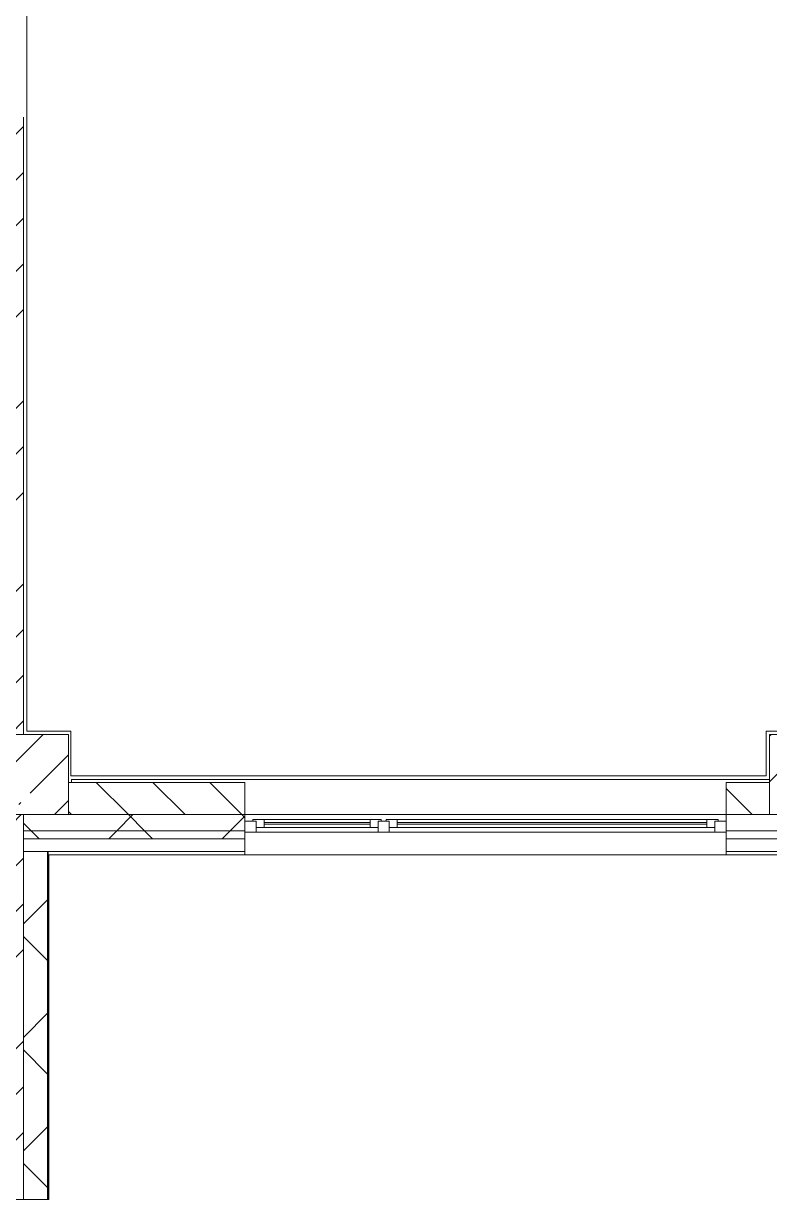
# Model space of a CAD drawing. Header units: millimetres. Extents: x -8624 to 194831, y -8553 to 29000.
# Drawn here: x 75700 to 80350, y 1150 to 8484 of the extents above; entities that cross this region are included whole.
import ezdxf

# ---------------------------------------------------------------- set-up
doc = ezdxf.new("R2010")
doc.units = ezdxf.units.MM
doc.layers.add('A-FLOR-2', color=7, linetype='Continuous', lineweight=5, true_color=0xaaaaaa)
for name, color, linetype, lineweight in [('A-GLAZ', 7, 'Continuous', 5), ('A-WALL', 7, 'Continuous', 5), ('A-WALL-2', 7, 'Continuous', 9), ('I-WALL', 7, 'Continuous', 5), ('S-COLS', 7, 'Continuous', 5)]:
    doc.layers.add(name, color=color, linetype=linetype, lineweight=lineweight)
pattern_1 = [(45, (0, 0), (-353.5534, 353.5534), []), (135, (0, 0), (-353.5534, -353.5534), [])]

# ---------------------------------------------------------------- blocks, each defined once
blk = doc.blocks.new('BSC_Колонна _Прямоугольная - 500х500-V13-3_1_1_птичка копия 1')
at = {"layer": 'S-COLS'}
h = blk.add_hatch(dxfattribs=at)
h.set_pattern_fill('FP_15', color=256, style=0, pattern_type=2)
h.set_pattern_definition([(45, (-75730, -3800), (-285.1231, 285.1231), []), (45, (-75444.88, -3800), (-285.1231, 285.1231), [504.031, -100.806, 16.764, -84.042])])
h.paths.add_polyline_path([(-250, -250), (250, -250), (250, 250), (-250, 250), (-250, -177.6)])
for p, q in [((250, 250), (-250, 250)), ((-250, 250), (-250, -250)), ((250, -250), (250, 250)), ((-250, -250), (250, -250))]:
    blk.add_line(p, q, dxfattribs=at)
blk = doc.blocks.new('BSC_Колонна _Прямоугольная - 500х500-V14-3_1_1_птичка копия 1')
at = {"layer": 'S-COLS'}
h = blk.add_hatch(dxfattribs=at)
h.set_pattern_fill('FP_16', color=256, style=0, pattern_type=2)
h.set_pattern_definition([(45, (-80600, -3800), (-285.1231, 285.1231), []), (45, (-80314.88, -3800), (-285.1231, 285.1231), [504.031, -100.806, 16.764, -84.042])])
h.paths.add_polyline_path([(-250, -250), (250, -250), (250, 250), (-250, 250)])
for p, q in [((250, 250), (-250, 250)), ((-250, 250), (-250, -250)), ((250, -250), (250, 250)), ((-250, -250), (250, -250))]:
    blk.add_line(p, q, dxfattribs=at)
blk = doc.blocks.new('120_Окно_СКБ_2Ст - 120_Окно_СКБ_2Ст 3000х2500 _мал_створка слева_-22809161-3_1_1_птичка копия 1')
at = {"layer": 'A-GLAZ'}
for p, q in [((-1500, -75), (-1500, -5)), ((-1500, -5), (-1430, -5)), ((1500, -5), (-1500, -5)), ((-1430, -5), (-1430, -75)), ((600, -35), (-1430, -35)), ((-1430, -35), (-1430, -75)), ((-1380, -85), (-1380, -35)), ((-1380, -55), (550, -55)), ((550, -65), (-1380, -65)), ((550, -85), (550, -35)), ((600, -75), (600, -5)), ((600, -5), (670, -5)), ((600, -75), (600, -35)), ((670, -5), (670, -75)), ((1430, -35), (670, -35)), ((670, -35), (670, -75)), ((720, -85), (720, -35)), ((720, -55), (1380, -55)), ((1380, -65), (720, -65)), ((1380, -85), (1380, -35)), ((1430, -75), (1430, -5)), ((1430, -5), (1500, -5)), ((1430, -75), (1430, -35)), ((1500, -5), (1500, -75)), ((-1430, -75), (-1500, -75)), ((-1500, -75), (-1450, -75)), ((-1430, -75), (-1450, -75)), ((-1450, -75), (-1450, -85)), ((-1450, -85), (620, -85)), ((620, -85), (-1450, -85)), ((670, -75), (600, -75)), ((620, -75), (600, -75)), ((620, -75), (650, -75)), ((620, -85), (620, -75)), ((670, -75), (650, -75)), ((650, -75), (650, -85)), ((650, -85), (1450, -85)), ((1450, -85), (650, -85)), ((1500, -75), (1430, -75)), ((1450, -75), (1430, -75)), ((1450, -75), (1500, -75)), ((1450, -85), (1450, -75))]:
    blk.add_line(p, q, dxfattribs=at)

msp = doc.modelspace()

# ---------------------------------------------------------------- hatches: boundary and pattern name
at = {"layer": 'A-WALL'}
h = msp.add_hatch(dxfattribs=at)
h.set_pattern_fill('FP_25', color=256, style=0, pattern_type=2)
h.set_pattern_definition([(135, (0, 0), (-176.7767, -176.7767), [])])
h.paths.add_polyline_path([(82558.1, 3550), (83200, 3550), (83200, 3750), (82300, 3750), (82300, 3550)])
h.paths.add_polyline_path([(84200, 3550), (84200, 3750), (84100, 3750), (84100, 3550)])
h.paths.add_polyline_path([(80080, 3550), (80350, 3550), (80350, 3750), (80080, 3750)])
h.paths.add_polyline_path([(75980, 3550), (77080, 3550), (77080, 3750), (75980, 3750), (75980, 3566.7)])
h.paths.add_polyline_path([(81400, 3550), (81400, 3750), (80850, 3750), (80850, 3550)])
h = msp.add_hatch(dxfattribs=at)
h.set_pattern_fill('FP_27', color=256, style=0, pattern_type=2)
h.set_pattern_definition(pattern_1)
h.paths.add_polyline_path([(84701.6, 3450), (84700, 3550), (84100, 3550), (84100, 3450), (84700, 3450)])
h.paths.add_polyline_path([(76320.8, 3450), (77080, 3450), (77080, 3550), (75700, 3550), (75700, 3450), (75980, 3450)])
h.paths.add_polyline_path([(80776, 3450), (81400, 3450), (81400, 3550), (80080, 3550), (80080, 3450)])
h.paths.add_polyline_path([(82558.1, 3450), (83200, 3450), (83200, 3550), (82300, 3550), (82300, 3450)])
h = msp.add_hatch(dxfattribs=at)
h.set_pattern_fill('FP_27', color=256, style=0, pattern_type=2)
h.set_pattern_definition(pattern_1)
h.paths.add_polyline_path([(82300, 3400), (83200, 3400), (83200, 3450), (82300, 3450)])
h.paths.add_polyline_path([(84801.6, 3400), (84801.6, 3450), (84100, 3450), (84100, 3400), (84701.6, 3400)])
h.paths.add_polyline_path([(77080, 3400), (77080, 3450), (75700, 3450), (75700, 3400), (76320.8, 3400)])
h.paths.add_polyline_path([(80080, 3400), (81400, 3400), (81400, 3450), (80080, 3450)])
h = msp.add_hatch(dxfattribs=at)
h.set_pattern_fill('FP_27', color=256, style=0, pattern_type=2)
h.set_pattern_definition(pattern_1)
h.paths.add_polyline_path([(75700, -250), (75850, -250), (75850, 350), (75700, 350), (75700, -100)])
h.paths.add_polyline_path([(75850, 1150), (75850, 3320), (75700, 3320), (75700, 1150)])
at = {"layer": 'I-WALL'}
h = msp.add_hatch(dxfattribs=at)
h.set_pattern_fill('FP_23', color=256, style=0, pattern_type=2)
h.set_pattern_definition([(45, (0, 0), (-285.1231, 285.1231), []), (45, (285.12, 0), (-285.1231, 285.1231), [504.031, -100.806, 16.764, -84.042])])
h.paths.add_polyline_path([(75480, 120), (75700, 120), (75700, 350), (75480, 350)])
h.paths.add_polyline_path([(75700, 1150), (75700, 3550), (75480, 3550), (75480, 1150)])
h.paths.add_polyline_path([(75480, 4050), (75700, 4050), (75700, 7900), (75480, 7900), (75480, 4710.9)])

# ---------------------------------------------------------------- linework, layer by layer
at = {"layer": 'A-FLOR-2'}
for p, q in [((75721, 9100), (75721, 4070)), ((75721, 4070), (75995, 4070)), ((75995, 4070), (75995, 3791)), ((80330, 3791), (80330, 4070)), ((80330, 4070), (80870, 4070)), ((75995, 3791), (80330, 3791))]:
    msp.add_line(p, q, dxfattribs=at)
at = {"layer": 'A-WALL'}
for p, q in [((77080, 3750), (75980, 3750)), ((77080, 3300), (77080, 3750)), ((80080, 3750), (80080, 3300)), ((80350, 3750), (80080, 3750)), ((75700, 3550), (75700, 3320)), ((77080, 3550), (80080, 3550)), ((75858, 1150), (75858, 3300)), ((75858, 3300), (84951.6, 3300)), ((75700, 1150), (75858, 1150))]:
    msp.add_line(p, q, dxfattribs=at)
at = {"layer": 'A-WALL-2'}
for p, q in [((77080, 3550), (75980, 3550)), ((80350, 3550), (80080, 3550)), ((75700, 3450), (77080, 3450)), ((80080, 3450), (81400, 3450)), ((75700, 3400), (77080, 3400)), ((80080, 3400), (81400, 3400)), ((75700, 3320), (75700, 1150)), ((75700, 3320), (77080, 3320)), ((75850, 1150), (75850, 3320)), ((75853, 1150), (75853, 3320)), ((80080, 3320), (81400, 3320)), ((75858, 3300), (75853, 3300))]:
    msp.add_line(p, q, dxfattribs=at)
at = {"layer": 'I-WALL'}
for p, q in [((75700, 4050), (75700, 7900)), ((76000, 3770), (80350, 3770)), ((76000, 3770), (76000, 3750)), ((80080, 3550), (77080, 3550)), ((75480, 1150), (75700, 1150))]:
    msp.add_line(p, q, dxfattribs=at)

# ---------------------------------------------------------------- block references
at = {"layer": 'A-GLAZ', "rotation": 180}
msp.add_blockref('120_Окно_СКБ_2Ст - 120_Окно_СКБ_2Ст 3000х2500 _мал_створка слева_-22809161-3_1_1_птичка копия 1', (78580, 3435), dxfattribs=at)
at = {"layer": 'S-COLS'}
for name, p in [('BSC_Колонна _Прямоугольная - 500х500-V13-3_1_1_птичка копия 1', (75730, 3800)), ('BSC_Колонна _Прямоугольная - 500х500-V14-3_1_1_птичка копия 1', (80600, 3800))]:
    msp.add_blockref(name, p, dxfattribs=at)

doc.saveas('drawing.dxf')
